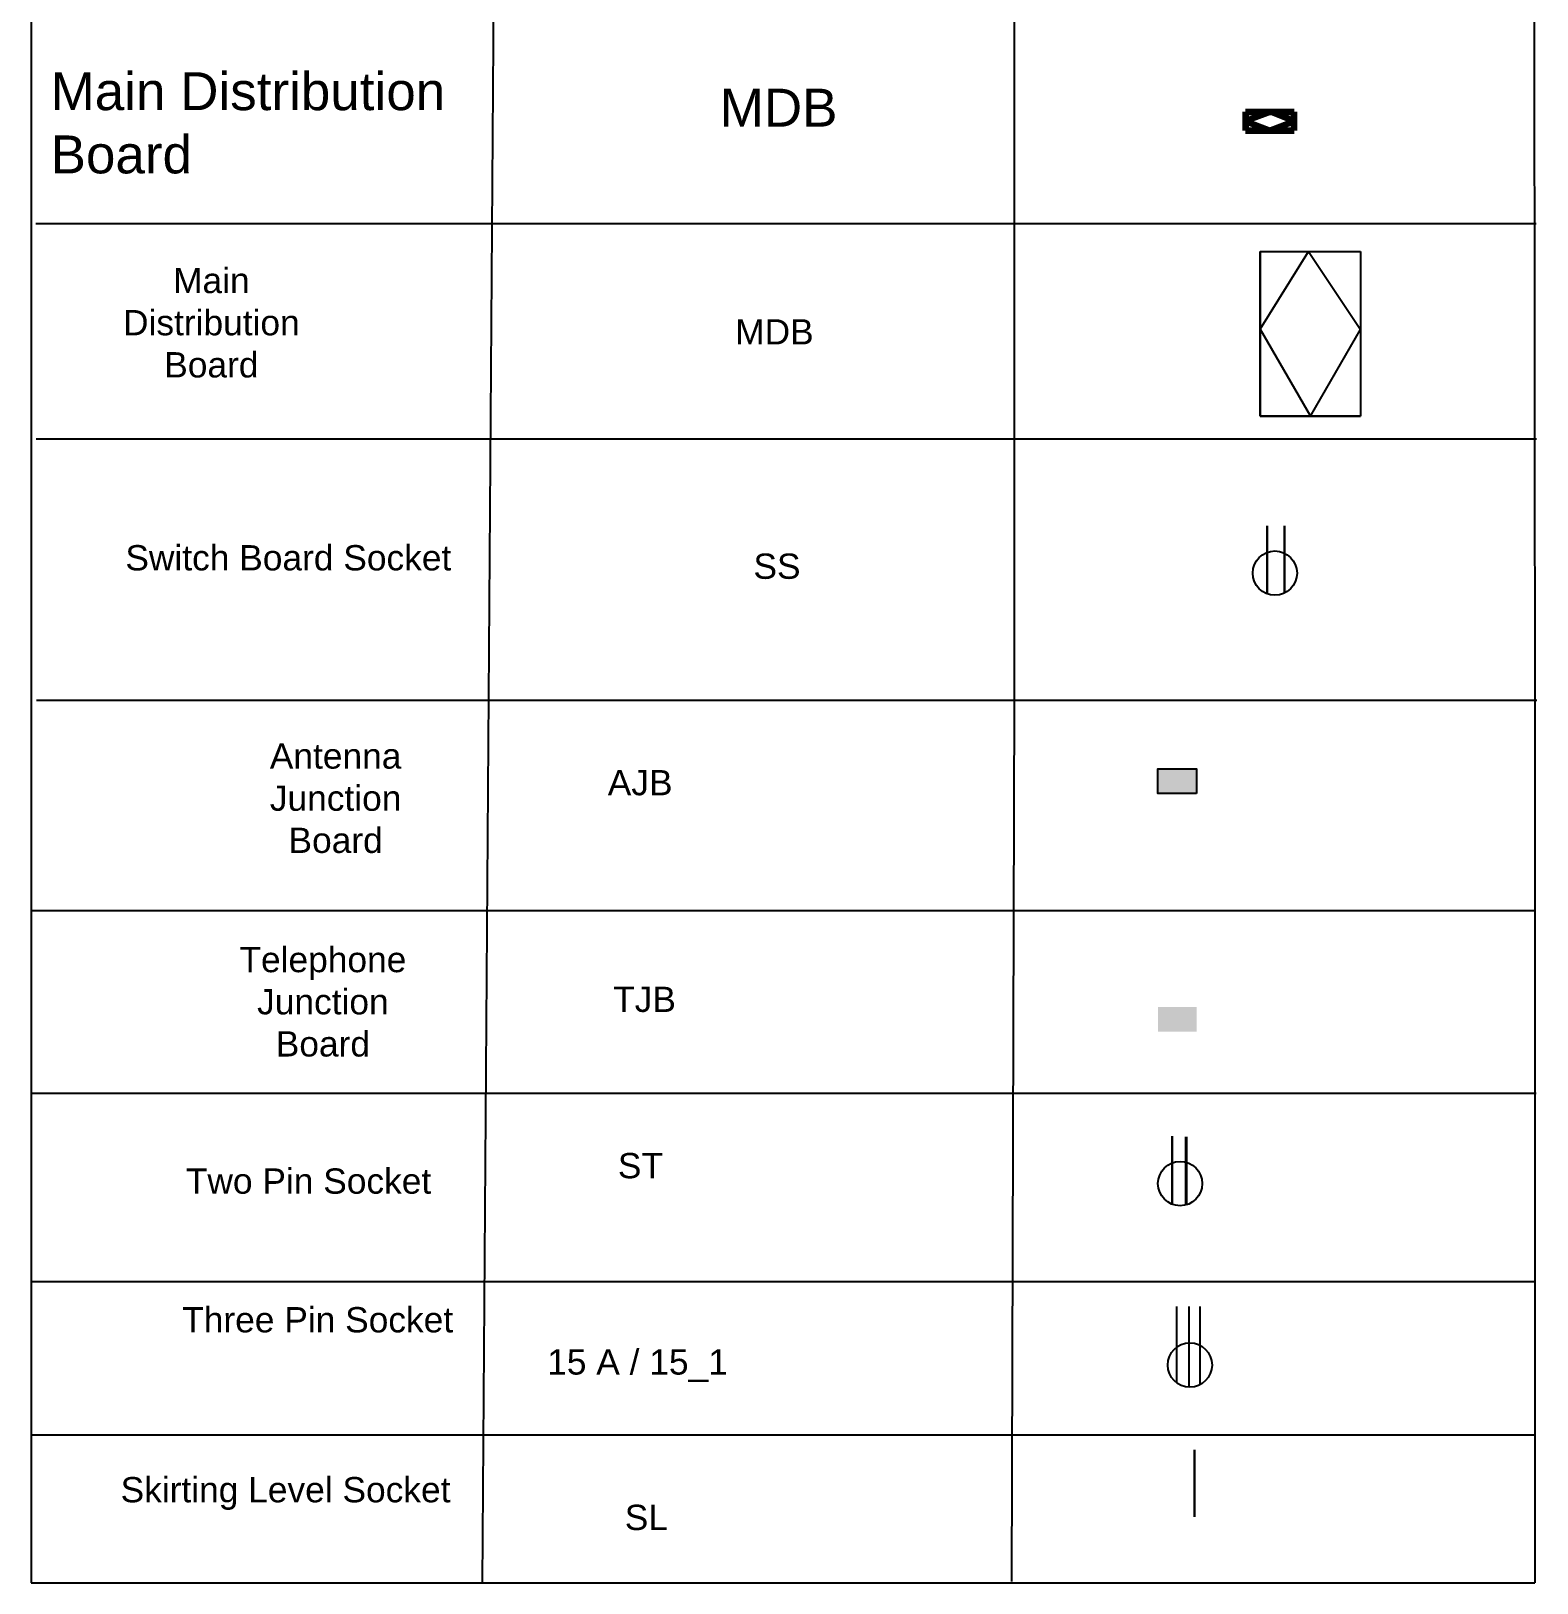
# Model space of a CAD drawing. Header units: inches. Extents: x -6 to 26340, y -2 to 27929.
# Drawn here: x 25861.2 to 26337.6, y 26411 to 26902 of the extents above; entities that cross this region are included whole.
import ezdxf

# ---------------------------------------------------------------- set-up
doc = ezdxf.new("R2010")
doc.units = ezdxf.units.IN
doc.header["$MEASUREMENT"] = 0
doc.linetypes.add('ACAD_ISO02W100', pattern=[15, 12, -3])
doc.layers.add('Layer1', color=7, linetype='ACAD_ISO02W100')
doc.styles.get("Standard").update_dxf_attribs({"font": 'arial.ttf'})

msp = doc.modelspace()

# ---------------------------------------------------------------- hatches: boundary and pattern name
at = {"layer": 'Layer1', "linetype": 'Continuous', "lineweight": 25}
for color, points in [(56, [(26217.67, 26668.58), (26217.67, 26660.77), (26229.9, 26660.77), (26229.9, 26668.58)]), (141, [(26229.9, 26660.77), (26229.9, 26668.58), (26217.67, 26668.58), (26217.67, 26660.77)]), (56, [(26229.9, 26585.41), (26229.9, 26593.23), (26217.67, 26593.23), (26217.67, 26585.41)])]:
    msp.add_hatch(color=color, dxfattribs=at).paths.add_polyline_path(points)

# ---------------------------------------------------------------- linework, layer by layer
for p, q in [((25861.18, 27928.93), (25861.18, 26411)), ((26014.8, 27928.93), (26003.85, 26411)), ((26172.18, 27928.93), (26172.18, 26683.36)), ((26335.8, 27928.93), (26336.85, 26672.63)), ((25862.72, 26841.13), (26337.35, 26841.13)), ((26249.98, 26832.25), (26249.98, 26780.13)), ((26249.98, 26780.13), (26249.98, 26832.25)), ((26249.98, 26832.25), (26281.79, 26832.25)), ((26281.79, 26832.25), (26281.79, 26780.13)), ((26249.98, 26780.13), (26281.79, 26780.13)), ((25862.82, 26772.97), (26337.44, 26772.97)), ((26336.9, 26718.62), (26336.9, 26411)), ((25862.93, 26690.3), (26337.56, 26690.3)), ((26172.18, 26690.3), (26171.32, 26411.47)), ((26336.9, 26623.61), (25861.18, 26623.61)), ((25861.18, 26566.01), (26337.31, 26566.01)), ((25861.18, 26506.38), (26336.9, 26506.38)), ((25861.18, 26457.88), (26336.9, 26457.88)), ((25861.18, 26411), (26336.9, 26411))]:
    msp.add_line(p, q)
at = {"lineweight": 211}
for p, q in [((26245.31, 26876.42), (26245.31, 26870.58)), ((26253.4, 26876.42), (26245.31, 26873.5)), ((26245.31, 26876.42), (26260.76, 26876.42)), ((26260.76, 26873.5), (26253.4, 26876.42)), ((26260.76, 26870.58), (26260.76, 26876.42)), ((26245.31, 26873.5), (26253.04, 26870.58)), ((26245.31, 26870.58), (26260.76, 26870.58)), ((26253.04, 26870.58), (26260.76, 26873.5))]:
    msp.add_line(p, q, dxfattribs=at)
for points in [[(26249.98, 26807.67), (26265.33, 26832.25), (26281.79, 26807.62)], [(26249.98, 26807.67), (26265.88, 26780.13), (26281.79, 26807.62)], [(26281.79, 26780.13), (26249.98, 26780.13)]]:
    msp.add_lwpolyline(points)
at = {"layer": 'Layer1', "color": 0, "linetype": 'Continuous', "lineweight": 30}
for p, q in [((26252.18, 26724.04), (26252.18, 26745.5)), ((26257.75, 26724.3), (26257.75, 26745.5)), ((26222.19, 26530.87), (26222.19, 26552.33)), ((26229.2, 26431.87), (26229.2, 26453.07))]:
    msp.add_line(p, q, dxfattribs=at)
at = {"layer": 'Layer1', "color": 0, "linetype": 'Continuous', "lineweight": 40}
msp.add_line((26226.56, 26530.64), (26226.56, 26552.15), dxfattribs=at)
at = {"layer": 'Layer1', "color": 0, "linetype": 'Continuous', "lineweight": 25}
for p, q in [((26223.61, 26474.33), (26223.61, 26498.44)), ((26227.58, 26472.96), (26227.58, 26498.44)), ((26231.02, 26473.76), (26231.02, 26498.44))]:
    msp.add_line(p, q, dxfattribs=at)
msp.add_lwpolyline([(26229.9, 26660.77), (26217.67, 26660.77), (26217.67, 26668.58), (26229.9, 26668.58)], close=True, dxfattribs=at)
for centre in [(26254.66, 26730.52), (26224.67, 26537.35), (26227.78, 26479.96)]:
    msp.add_circle(centre, 7, dxfattribs=at)

# ---------------------------------------------------------------- texts
for s, insert, char_height, width, attachment_point in [('Main Distribution Board', (25867.37, 26888.99), 12, 127.0666, 1), ('MDB', (26079.04, 26883.78), 12, 26.8729, 1), ('Main Distribution Board', (25918.22, 26792.31), 8, 61.5795, 8), ('MDB', (26083.93, 26806.86), 8, 29.4233, 4), ('SS', (26089.7, 26732.65), 8, 29.4233, 4), ('AJB', (26043.62, 26668.22), 8, 29.4233, 1), ('TJB', (26045.32, 26599.66), 8, 29.4233, 1), ('ST', (26061.09, 26542.99), 8, 30.315, 6), ('SL', (26062.66, 26431.69), 8, 30.315, 6)]:
    msp.add_mtext(s, dxfattribs=dict(insert=insert, char_height=char_height, width=width, attachment_point=attachment_point))
at = {"layer": 'Layer1', "color": 0, "linetype": 'Continuous', "lineweight": 25, "char_height": 8}
for s, insert, width, attachment_point in [('Switch Board Socket', (25891.02, 26739.37), 116.1089, 1), ('Antenna Junction Board', (25957.53, 26676.65), 10.1439, 2), ('Telephone Junction Board', (25953.5, 26612.24), 10.1439, 2), ('Two Pin Socket', (25910.14, 26542.16), 116.1089, 1), ('Three Pin Socket', (25908.99, 26498.28), 116.1089, 1), ('15 A / 15_1', (26024.45, 26484.93), 312.4488, 1), ('Skirting Level Socket', (25889.51, 26444.51), 116.1089, 1)]:
    msp.add_mtext(s, dxfattribs=dict(at, insert=insert, width=width, attachment_point=attachment_point))

doc.saveas('drawing.dxf')
